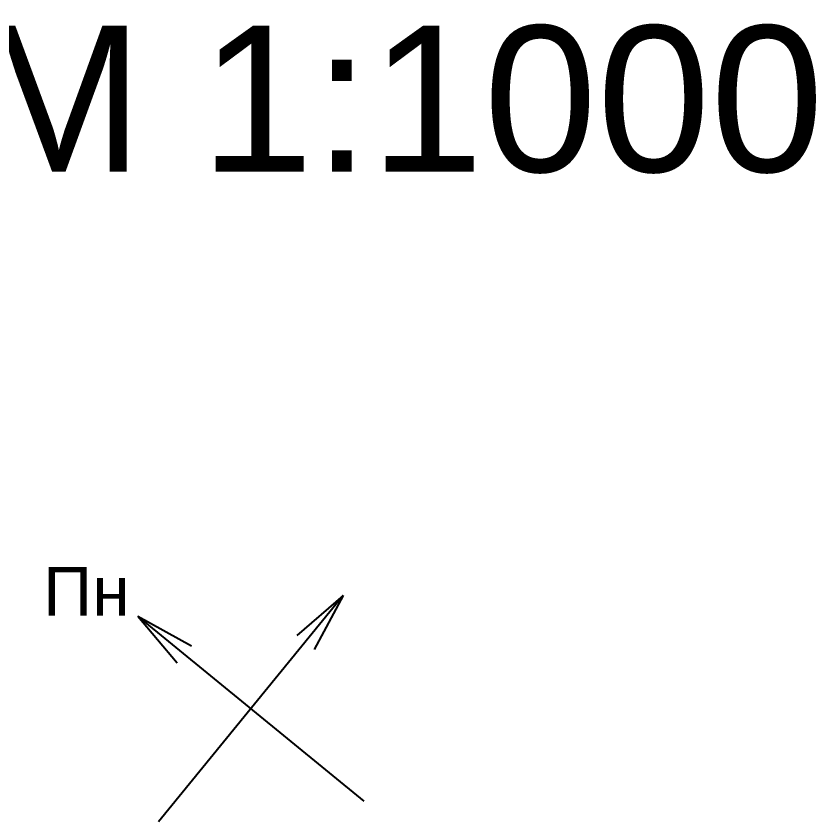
# Model space of a CAD drawing. Header units: millimetres. Extents: x 3866 to 35600, y -8896 to 9491.
# Drawn here: x 33169.54 to 33202.41, y -6637.04 to -6603.94 of the extents above; entities that cross this region are included whole.
import ezdxf

# ---------------------------------------------------------------- set-up
doc = ezdxf.new("R2010")
doc.units = ezdxf.units.MM
doc.layers.add('ВДМ', color=7, linetype='Continuous')
doc.styles.get("Standard").update_dxf_attribs({"font": 'arial.ttf'})

msp = doc.modelspace()

# ---------------------------------------------------------------- linework, layer by layer
at = {"layer": 'ВДМ'}
for points in [[(33182.985, -6627.735), (33175.394, -6637.039)], [(33182.985, -6627.735), (33181.076, -6629.377)], [(33182.985, -6627.735), (33181.792, -6629.953)], [(33183.841, -6636.182), (33174.538, -6628.592)], [(33174.538, -6628.592), (33176.166, -6630.512)], [(33174.538, -6628.592), (33176.746, -6629.801)]]:
    msp.add_lwpolyline(points, dxfattribs=at)

# ---------------------------------------------------------------- texts
at = {"layer": 'ВДМ', "attachment_point": 1}
for s, width, gutter_width, heights, insert, char_height in [('План благоустрою житлової групи М 1:1000', 183.55767, 0, [14.539], (33032.13, -6604.337), 6), ('Пн', 4.32334, 12.5, [0], (33170.658, -6626.563), 2)]:
    msp.add_mtext_dynamic_manual_height_columns(s, width=width, gutter_width=gutter_width, heights=heights, dxfattribs=dict(at, insert=insert, char_height=char_height))

doc.saveas('drawing.dxf')
